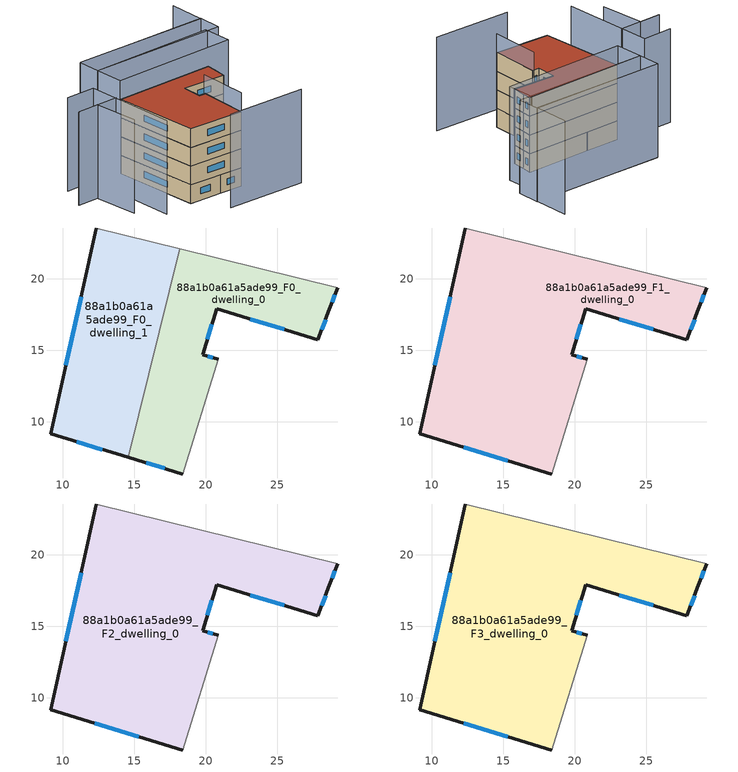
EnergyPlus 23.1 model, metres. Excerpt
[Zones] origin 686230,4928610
88a1b0a61a5ade99_F0_dwelling_0
 floor ground (EU_floor_Construction): 27.84,15.73 28.64,17.84 29.22,19.36 18.19,22.09 14.58,7.51 18.4,6.35 20.87,14.35 19.78,14.68 20.76,17.88 z0
 wall outside (EU_wall_Construction): 18.4,6.35 14.58,7.51 / 29.22,19.36 28.64,17.84 27.84,15.73 20.76,17.88 19.78,14.68 20.87,14.35 z0:3
 wall adiabatic (EU_wall_Construction): 20.87,14.35 18.4,6.35 / 18.19,22.09 29.22,19.36 z0:3
 wall to 88a1b0a61a5ade99_F0_dwelling_1 (EU_wall_Construction): 14.58,7.51 18.19,22.09 z0:3
 window (EU_Window_Construction): 20.43,16.82 20.1,15.75 / 20.14,14.57 20.5,14.46 / 17.13,6.74 15.85,7.13 / 29.02,18.86 28.83,18.35 / 28.37,17.14 28.1,16.44 / 25.48,16.45 23.12,17.17 z1:2
88a1b0a61a5ade99_F0_dwelling_1
 floor ground (EU_floor_Construction): 14.58,7.51 18.19,22.09 12.35,23.53 9.18,9.15 z0
 wall outside (EU_wall_Construction): 14.58,7.51 9.18,9.15 12.35,23.53 z0:3
 wall adiabatic (EU_wall_Construction): 12.35,23.53 18.19,22.09 z0:3
 window (EU_Window_Construction): 12.78,8.06 10.98,8.61 / 10.23,13.95 11.29,18.74 z1:2
88a1b0a61a5ade99_F1_dwelling_0
 floor to 88a1b0a61a5ade99_F0_dwelling_0 (EU_floor_Construction): 27.84,15.73 28.64,17.84 29.22,19.36 18.19,22.09 14.58,7.51 18.4,6.35 20.87,14.35 19.78,14.68 20.76,17.88 z3
 floor to 88a1b0a61a5ade99_F0_dwelling_1 (EU_floor_Construction): 14.58,7.51 18.19,22.09 12.35,23.53 9.18,9.15 z3
 wall outside (EU_wall_Construction): 18.4,6.35 9.18,9.15 12.35,23.53 / 29.22,19.36 28.64,17.84 27.84,15.73 20.76,17.88 19.78,14.68 20.87,14.35 z3:6
 wall adiabatic (EU_wall_Construction): 20.87,14.35 18.4,6.35 / 12.35,23.53 29.22,19.36 z3:6
 window (EU_Window_Construction): 20.43,16.82 20.1,15.75 / 20.14,14.57 20.5,14.46 / 15.32,7.29 12.25,8.22 / 10.23,13.95 11.29,18.74 / 29.02,18.86 28.83,18.35 / 28.37,17.14 28.1,16.44 / 25.48,16.45 23.12,17.17 z4:5
88a1b0a61a5ade99_F2_dwelling_0
 floor to 88a1b0a61a5ade99_F1_dwelling_0 (EU_floor_Construction): 27.84,15.73 28.64,17.84 29.22,19.36 12.35,23.53 9.18,9.15 18.4,6.35 20.87,14.35 19.78,14.68 20.76,17.88 z6
 wall outside (EU_wall_Construction): 18.4,6.35 9.18,9.15 12.35,23.53 / 29.22,19.36 28.64,17.84 27.84,15.73 20.76,17.88 19.78,14.68 20.87,14.35 z6:9
 wall adiabatic (EU_wall_Construction): 20.87,14.35 18.4,6.35 / 12.35,23.53 29.22,19.36 z6:9
 window (EU_Window_Construction): 20.43,16.82 20.1,15.75 / 20.14,14.57 20.5,14.46 / 15.32,7.29 12.25,8.22 / 10.23,13.95 11.29,18.74 / 29.02,18.86 28.83,18.35 / 28.37,17.14 28.1,16.44 / 25.48,16.45 23.12,17.17 z7:8
88a1b0a61a5ade99_F3_dwelling_0
 floor to 88a1b0a61a5ade99_F2_dwelling_0 (EU_floor_Construction): 27.84,15.73 28.64,17.84 29.22,19.36 12.35,23.53 9.18,9.15 18.4,6.35 20.87,14.35 19.78,14.68 20.76,17.88 z9
 wall outside (EU_wall_Construction): 18.4,6.35 9.18,9.15 12.35,23.53 / 29.22,19.36 28.64,17.84 27.84,15.73 20.76,17.88 19.78,14.68 20.87,14.35 z9:12
 wall adiabatic (EU_wall_Construction): 20.87,14.35 18.4,6.35 / 12.35,23.53 29.22,19.36 z9:12
 window (EU_Window_Construction): 20.43,16.82 20.1,15.75 / 20.14,14.57 20.5,14.46 / 15.32,7.29 12.25,8.22 / 10.23,13.95 11.29,18.74 / 29.02,18.86 28.83,18.35 / 28.37,17.14 28.1,16.44 / 25.48,16.45 23.12,17.17 z10:11
 roof outside (EU_roof_Construction): 29.22,19.36 28.64,17.84 27.84,15.73 20.76,17.88 19.78,14.68 20.87,14.35 18.4,6.35 9.18,9.15 12.35,23.53 z12
shading: 11.12,3.41 24.28,-0.28 / 18.4,6.35 20.87,14.48 / 2.88,26.58 7.89,25.36 / 7.89,25.36 4.15,10 / -0.41,22.43 3.27,21.66 / 3.27,21.66 1.7,14.11 / 38.74,31.78 37.18,25.91 / 37.18,25.91 14.51,31.94 / 6.85,20.69 -0.36,22.4 / 33.07,18.41 12.23,23.56 / 12.23,23.56 13.39,28.24 / 13.39,28.24 34.23,23.09 / 34.23,23.09 33.07,18.41 / 36.27,22.21 13.39,28.24 / 13.39,28.24 14.37,31.98 / 14.37,31.98 37.25,25.95 / 37.25,25.95 36.27,22.21 z0:15
[Building]
EU S2 Campaign: North Axis=0; Terrain=City; Solar Distribution=FullExterior
[Site:Location]
Bologna: Latitude=44.5; Longitude=11.25; Time Zone=1; Elevation=37
[SizingPeriod:WeatherFileDays]
AnnualSizingPeriod: Begin Month=1; Begin Day of Month=1; End Month=12; End Day of Month=31; Day of Week for Start Day=Monday; Use Weather File Daylight Saving Period=No; Use Weather File Rain and Snow Indicators=No
[MATERIAL]
EU_InternalMass_Material: Roughness=MediumRough; Thickness=0.1; Conductivity=1; Density=1800; Specific Heat=900; Thermal Absorptance=0.9; Solar Absorptance=0.7; Visible Absorptance=0.7
[MATERIAL:NOMASS] Roughness=MediumRough; Thermal Absorptance=0.9; Solar Absorptance=0.7; Visible Absorptance=0.7
Name | Thermal Resistance
EU_wall_NoMass | 0.937881
EU_roof_NoMass | 0.548572
EU_floor_NoMass | 0.71348
[WINDOWMATERIAL:SIMPLEGLAZINGSYSTEM]
EU_Window_SimpleGlazing: UFactor=4.25633; Solar Heat Gain Coefficient=0.85; Visible Transmittance=0.85
[CONSTRUCTION]
EU_wall_Construction: EU_wall_NoMass
EU_roof_Construction: EU_roof_NoMass
EU_floor_Construction: EU_floor_NoMass
EU_InternalMass_Construction: EU_InternalMass_Material
EU_Window_Construction: EU_Window_SimpleGlazing
[ZONE] Type=1; Multiplier=1; Ceiling Height=autocalculate; Floor Area=autocalculate; Part of Total Floor Area=Yes
Name | Volume
88a1b0a61a5ade99_F0_dwelling_0 | 259.852
88a1b0a61a5ade99_F1_dwelling_0 | 519.695
88a1b0a61a5ade99_F2_dwelling_0; 88a1b0a61a5ade99_F3_dwelling_0 | 519.712
88a1b0a61a5ade99_F0_dwelling_1 | 259.841
[INTERNALMASS] Construction=EU_InternalMass_Construction
Name | Zone or ZoneList | Surface Area
88a1b0a61a5ade99_F0_dwelling_0_EU_InternalMass | 88a1b0a61a5ade99_F0_dwelling_0 | 86.6177
88a1b0a61a5ade99_F0_dwelling_1_EU_InternalMass | 88a1b0a61a5ade99_F0_dwelling_1 | 86.6137
88a1b0a61a5ade99_F1_dwelling_0_EU_InternalMass | 88a1b0a61a5ade99_F1_dwelling_0 | 173.237
88a1b0a61a5ade99_F2_dwelling_0_EU_InternalMass | 88a1b0a61a5ade99_F2_dwelling_0 | 173.237
88a1b0a61a5ade99_F3_dwelling_0_EU_InternalMass | 88a1b0a61a5ade99_F3_dwelling_0 | 173.237
[OTHEREQUIPMENT] Fuel Type=Electricity; Design Level Calculation Method=Watts/Area; Power per Zone Floor Area=1; Fraction Latent=0; Fraction Radiant=0; Fraction Lost=0; Carbon Dioxide Generation Rate=0; EndUse Subcategory=EU_Step8_InternalGains
Name | Zone or ZoneList or Space or SpaceList | Schedule
EU_Step8_InternalGain_88a1b0a61a5ade99_F0_dwelling_0_f000 | 88a1b0a61a5ade99_F0_dwelling_0 | EU_Step8_GainSchedule_88a1b0a61a5ade99_F0_dwelling_0_f000
EU_Step8_InternalGain_88a1b0a61a5ade99_F0_dwelling_1_f000 | 88a1b0a61a5ade99_F0_dwelling_1 | EU_Step8_GainSchedule_88a1b0a61a5ade99_F0_dwelling_1_f000
EU_Step8_InternalGain_88a1b0a61a5ade99_F1_dwelling_0_f000 | 88a1b0a61a5ade99_F1_dwelling_0 | EU_Step8_GainSchedule_88a1b0a61a5ade99_F1_dwelling_0_f000
EU_Step8_InternalGain_88a1b0a61a5ade99_F2_dwelling_0_f000 | 88a1b0a61a5ade99_F2_dwelling_0 | EU_Step8_GainSchedule_88a1b0a61a5ade99_F2_dwelling_0_f000
EU_Step8_InternalGain_88a1b0a61a5ade99_F3_dwelling_0_f000 | 88a1b0a61a5ade99_F3_dwelling_0 | EU_Step8_GainSchedule_88a1b0a61a5ade99_F3_dwelling_0_f000
[ZONEVENTILATION:DESIGNFLOWRATE] Schedule=EU_AlwaysOn; Design Flow Rate Calculation Method=AirChanges/Hour; Air Changes per Hour=0.687892; Ventilation Type=Natural; Fan Pressure Rise=0; Fan Total Efficiency=1; Constant Term Coefficient=1; Temperature Term Coefficient=0; Velocity Term Coefficient=0; Velocity Squared Term Coefficient=0; Minimum Indoor Temperature=-100; Maximum Indoor Temperature=100; Delta Temperature=-100; Minimum Outdoor Temperature=-100; Maximum Outdoor Temperature=100; Maximum Wind Speed=40
Name | Zone or ZoneList or Space or SpaceList
EU_ConstantAir_88a1b0a61a5ade99_F0_dwelling_0 | 88a1b0a61a5ade99_F0_dwelling_0
EU_ConstantAir_88a1b0a61a5ade99_F0_dwelling_1 | 88a1b0a61a5ade99_F0_dwelling_1
EU_ConstantAir_88a1b0a61a5ade99_F1_dwelling_0 | 88a1b0a61a5ade99_F1_dwelling_0
EU_ConstantAir_88a1b0a61a5ade99_F2_dwelling_0 | 88a1b0a61a5ade99_F2_dwelling_0
EU_ConstantAir_88a1b0a61a5ade99_F3_dwelling_0 | 88a1b0a61a5ade99_F3_dwelling_0
[HVACTEMPLATE:THERMOSTAT] Constant Heating Setpoint=20; Constant Cooling Setpoint=50
EU_HeatOnly_88a1b0a61a5ade99_F0_dwelling_0; EU_HeatOnly_88a1b0a61a5ade99_F0_dwelling_1; EU_HeatOnly_88a1b0a61a5ade99_F1_dwelling_0; EU_HeatOnly_88a1b0a61a5ade99_F2_dwelling_0; EU_HeatOnly_88a1b0a61a5ade99_F3_dwelling_0
[HVACTEMPLATE:ZONE:IDEALLOADSAIRSYSTEM] System Availability Schedule=EU_AlwaysOn; Maximum Heating Supply Air Temperature=50; Minimum Cooling Supply Air Temperature=13; Maximum Heating Supply Air Humidity Ratio=0.0156; Minimum Cooling Supply Air Humidity Ratio=0.0077; Heating Limit=NoLimit; Cooling Limit=NoLimit; Heating Availability Schedule=EU_AlwaysOn; Cooling Availability Schedule=EU_CoolingOff; Dehumidification Control Type=ConstantSensibleHeatRatio; Cooling Sensible Heat Ratio=0.7; Dehumidification Setpoint=60; Humidification Control Type=None; Humidification Setpoint=30; Outdoor Air Method=None; Outdoor Air Flow Rate per Person=0.00944; Outdoor Air Flow Rate per Zone Floor Area=0; Outdoor Air Flow Rate per Zone=0; Demand Controlled Ventilation Type=None; Outdoor Air Economizer Type=NoEconomizer; Heat Recovery Type=None; Sensible Heat Recovery Effectiveness=0.7; Latent Heat Recovery Effectiveness=0.65
Name | Template Thermostat
88a1b0a61a5ade99_F0_dwelling_0 | EU_HeatOnly_88a1b0a61a5ade99_F0_dwelling_0
88a1b0a61a5ade99_F0_dwelling_1 | EU_HeatOnly_88a1b0a61a5ade99_F0_dwelling_1
88a1b0a61a5ade99_F1_dwelling_0 | EU_HeatOnly_88a1b0a61a5ade99_F1_dwelling_0
88a1b0a61a5ade99_F2_dwelling_0 | EU_HeatOnly_88a1b0a61a5ade99_F2_dwelling_0
88a1b0a61a5ade99_F3_dwelling_0 | EU_HeatOnly_88a1b0a61a5ade99_F3_dwelling_0
[SIZING:ZONE] Zone Cooling Design Supply Air Temperature Input Method=SupplyAirTemperature; Zone Cooling Design Supply Air Temperature=13; Zone Heating Design Supply Air Temperature Input Method=SupplyAirTemperature; Zone Heating Design Supply Air Temperature=50; Zone Cooling Design Supply Air Humidity Ratio=0.008; Zone Heating Design Supply Air Humidity Ratio=0.008; Cooling Design Air Flow Method=DesignDay; Cooling Design Air Flow Rate=0; Cooling Minimum Air Flow per Zone Floor Area=0.000762; Cooling Minimum Air Flow=0; Cooling Minimum Air Flow Fraction=0.2; Heating Design Air Flow Method=DesignDay; Heating Design Air Flow Rate=0; Heating Maximum Air Flow per Zone Floor Area=0.002032; Heating Maximum Air Flow=0.141576; Heating Maximum Air Flow Fraction=0.3; Account for Dedicated Outdoor Air System=No; Dedicated Outdoor Air System Control Strategy=NeutralSupplyAir; Dedicated Outdoor Air Low Setpoint Temperature for Design=autosize; Dedicated Outdoor Air High Setpoint Temperature for Design=autosize; Zone Load Sizing Method=Sensible Load Only No Latent Load; Zone Latent Cooling Design Supply Air Humidity Ratio Input Method=HumidityRatioDifference; Zone Cooling Design Supply Air Humidity Ratio Difference=0.005; Zone Latent Heating Design Supply Air Humidity Ratio Input Method=HumidityRatioDifference; Zone Humidification Design Supply Air Humidity Ratio Difference=0.005
88a1b0a61a5ade99_F0_dwelling_0; 88a1b0a61a5ade99_F0_dwelling_1; 88a1b0a61a5ade99_F1_dwelling_0; 88a1b0a61a5ade99_F2_dwelling_0; 88a1b0a61a5ade99_F3_dwelling_0
[SCHEDULE:CONSTANT]
Name | Hourly Value
EU_AlwaysOn | 1
EU_CoolingOff | 0
[SCHEDULE:FILE] Column Number=1; Rows to Skip at Top=0; Number of Hours of Data=8760; Column Separator=Comma; Interpolate to Timestep=No; Minutes per Item=60; Adjust Schedule for Daylight Savings=Yes
Name | File
EU_Step8_GainSchedule_88a1b0a61a5ade99_F0_dwelling_0_f000 | ../../schedules/88a1b0a61a5ade99/88a1b0a61a5ade99_F0_dwelling_0_f000_gain.csv
EU_Step8_GainSchedule_88a1b0a61a5ade99_F0_dwelling_1_f000 | ../../schedules/88a1b0a61a5ade99/88a1b0a61a5ade99_F0_dwelling_1_f000_gain.csv
EU_Step8_GainSchedule_88a1b0a61a5ade99_F1_dwelling_0_f000 | ../../schedules/88a1b0a61a5ade99/88a1b0a61a5ade99_F1_dwelling_0_f000_gain.csv
EU_Step8_GainSchedule_88a1b0a61a5ade99_F2_dwelling_0_f000 | ../../schedules/88a1b0a61a5ade99/88a1b0a61a5ade99_F2_dwelling_0_f000_gain.csv
EU_Step8_GainSchedule_88a1b0a61a5ade99_F3_dwelling_0_f000 | ../../schedules/88a1b0a61a5ade99/88a1b0a61a5ade99_F3_dwelling_0_f000_gain.csv
